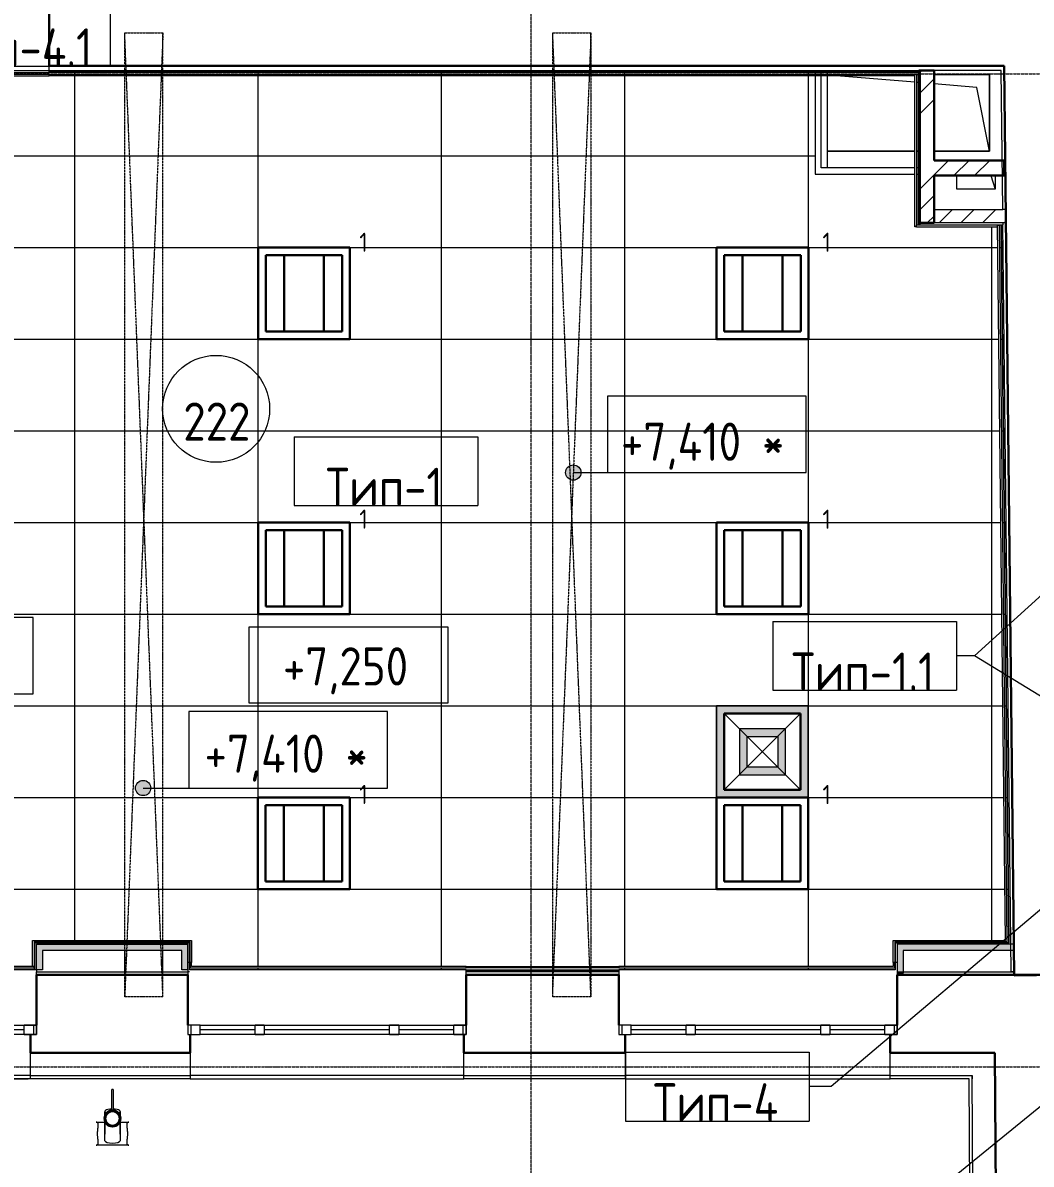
# Model space of a CAD drawing. Header units: millimetres. Extents: x -10474 to 67905, y -3824 to 44223.
# Drawn here: x 35125 to 41721, y 1159 to 8630 of the extents above; entities that cross this region are included whole.
import ezdxf

# ---------------------------------------------------------------- set-up
doc = ezdxf.new("R2010")
doc.units = ezdxf.units.MM
for name, pattern in [('ADSK_Линия сетки', [25, 20, -2.5, 0, -2.5]), ('ADSK_Штрих_ш3 п1_5', [4.5, 3, -1.5]), ('ADSK_Штрихпунктирная 2 точки_ш15 п1_5 п1_5 п1_5', [19.5, 15, -1.5, 0, -1.5, 0, -1.5])]:
    doc.linetypes.add(name, pattern=pattern)
for name, color, linetype, lineweight in [('_ Окна', 7, 'Continuous', 9), ('Аннотация', 7, 'Continuous', 20), ('Каркас', 7, 'Continuous', 18), ('Марки', 7, 'Continuous', 20), ('Марки помещений', 7, 'Continuous', 20), ('Обобщенные модели', 7, 'Continuous', 18), ('Окна', 7, 'Continuous', 9), ('Оси', 7, 'Continuous', 9), ('Отметки', 7, 'Continuous', 9), ('Потолки штриховка', 7, 'Continuous', 9), ('Стены внутренние', 7, 'Continuous', 18), ('Стены наружные', 7, 'Continuous', 18), ('Стены несущие', 7, 'Continuous', 30), ('Стены отделка', 7, 'Continuous', 30), ('Стены штриховка', 7, 'Continuous', 9), ('Узлы', 7, 'Continuous', 18)]:
    doc.layers.add(name, color=color, linetype=linetype, lineweight=lineweight)
doc.layers.add('Линии', color=7, linetype='Continuous', lineweight=9, true_color=0x00a600)
doc.styles.add('GOST Common_1', font='GOST_Common.ttf', dxfattribs={"width": 0.9, "height": 250})
doc.styles.add('GOST Common_2', font='GOST_Common.ttf', dxfattribs={"width": 0.9, "height": 250})
doc.styles.add('GOST Common_4', font='GOST_Common.ttf', dxfattribs={"width": 0.9, "height": 125})
doc.styles.add('GOST Common_B', font='', dxfattribs={"width": 0.9, "height": 250})
doc.styles.get('GOST Common_B').set_extended_font_data('GOST Common', bold=True)
pattern_1 = [(45, (0, 0), (-381.661, 381.661), []), (45, (134.94, 0), (0, 763.322), []), (45, (-134.94, 0), (0, 763.322), [])]

# ---------------------------------------------------------------- blocks, each defined once
blk = doc.blocks.new('GM_Отверстие прямоугольное _в плите_ - Отверстие-6230068-План потолков 2-го этажа')
at = {"layer": 'Обобщенные модели'}
for p, q in [((-187.3, 250), (-550, 250)), ((-550, 250), (-550, -250)), ((-550, 250), (-466.7, -166.7)), ((-550, -250), (-550, 250)), ((-550, 250), (-187.3, 250)), ((-72.3, 250), (-85.3, 250)), ((-85.3, 250), (-72.3, 250)), ((510, 250), (-62.3, 250)), ((-62.3, 250), (510, 250)), ((-466.7, -166.7), (-187.3, -189.6)), ((-85.3, -197.9), (-72.3, -199)), ((-62.3, -199.8), (451.2, -241.9)), ((-550, -250), (-187.3, -250)), ((-187.3, -250), (-550, -250)), ((-85.3, -250), (-72.3, -250)), ((-72.3, -250), (-85.3, -250))]:
    blk.add_line(p, q, dxfattribs=at)
blk = doc.blocks.new('окно трехпол с фрамугой - 1800 и 1820х2300_h___нов_ ок15-2116658-План потолков 2-го этажа')
at = {"layer": '_ Окна', "lineweight": 18}
for p, q in [((-910, 75), (-910, 135)), ((-910, 135), (-830, 135)), ((-830, 75), (-910, 75)), ((-830, 135), (-830, 75)), ((-470, 75), (-470, 135)), ((-470, 135), (-410, 135)), ((-410, 75), (-470, 75)), ((-410, 135), (-410, 75)), ((410, 75), (410, 135)), ((410, 135), (470, 135)), ((470, 75), (410, 75)), ((470, 135), (470, 75)), ((830, 135), (830, 75)), ((910, 135), (830, 135)), ((830, 75), (910, 75)), ((910, 75), (910, 135))]:
    blk.add_line(p, q, dxfattribs=at)
at = {"layer": '_ Окна'}
for p, q in [((-890, 75), (-890, 135)), ((-830, 105), (-470, 105)), ((-410, 105), (410, 105)), ((470, 105), (830, 105)), ((890, 75), (890, 135))]:
    blk.add_line(p, q, dxfattribs=at)
at = {"layer": 'Окна'}
for p, q in [((-910, 135), (-910, 75)), ((-830, 135), (-910, 135)), ((-910, 75), (-830, 75)), ((-830, 135), (-470, 135)), ((-470, 75), (-830, 75)), ((-410, 135), (-470, 135)), ((-470, 75), (-410, 75)), ((-410, 135), (410, 135)), ((410, 75), (-410, 75)), ((470, 135), (410, 135)), ((410, 75), (470, 75)), ((470, 135), (830, 135)), ((830, 75), (470, 75)), ((910, 135), (830, 135)), ((830, 75), (910, 75)), ((910, 75), (910, 135))]:
    blk.add_line(p, q, dxfattribs=at)
blk = doc.blocks.new('окно трехпол с фрамугой - 1800 и 1820х2300_h___нов_ ок15-2116367-План потолков 2-го этажа')
at = {"layer": '_ Окна', "lineweight": 18}
for p, q in [((-910, 75), (-910, 135)), ((-910, 135), (-830, 135)), ((-830, 75), (-910, 75)), ((-830, 135), (-830, 75)), ((-470, 75), (-470, 135)), ((-470, 135), (-410, 135)), ((-410, 75), (-470, 75)), ((-410, 135), (-410, 75)), ((410, 75), (410, 135)), ((410, 135), (470, 135)), ((470, 75), (410, 75)), ((470, 135), (470, 75)), ((830, 135), (830, 75)), ((910, 135), (830, 135)), ((830, 75), (910, 75)), ((910, 75), (910, 135))]:
    blk.add_line(p, q, dxfattribs=at)
at = {"layer": '_ Окна'}
for p, q in [((-890, 75), (-890, 135)), ((-830, 105), (-470, 105)), ((-410, 105), (410, 105)), ((470, 105), (830, 105)), ((890, 75), (890, 135))]:
    blk.add_line(p, q, dxfattribs=at)
at = {"layer": 'Окна'}
for p, q in [((-910, 135), (-910, 75)), ((-830, 135), (-910, 135)), ((-910, 75), (-830, 75)), ((-830, 135), (-470, 135)), ((-470, 75), (-830, 75)), ((-410, 135), (-470, 135)), ((-470, 75), (-410, 75)), ((-410, 135), (410, 135)), ((410, 75), (-410, 75)), ((470, 135), (410, 135)), ((410, 75), (470, 75)), ((470, 135), (830, 135)), ((830, 75), (470, 75)), ((910, 135), (830, 135)), ((830, 75), (910, 75)), ((910, 75), (910, 135))]:
    blk.add_line(p, q, dxfattribs=at)
blk = doc.blocks.new('окно трехпол с фрамугой - 1800 и 1820х2300_h___нов_ ок15-2116654-План потолков 2-го этажа')
at = {"layer": '_ Окна', "lineweight": 18}
for p, q in [((-910, 75), (-910, 135)), ((-910, 135), (-830, 135)), ((-830, 75), (-910, 75)), ((-830, 135), (-830, 75)), ((-470, 75), (-470, 135)), ((-470, 135), (-410, 135)), ((-410, 75), (-470, 75)), ((-410, 135), (-410, 75)), ((410, 75), (410, 135)), ((410, 135), (470, 135)), ((470, 75), (410, 75)), ((470, 135), (470, 75)), ((830, 135), (830, 75)), ((910, 135), (830, 135)), ((830, 75), (910, 75)), ((910, 75), (910, 135))]:
    blk.add_line(p, q, dxfattribs=at)
at = {"layer": '_ Окна'}
for p, q in [((-890, 75), (-890, 135)), ((-830, 105), (-470, 105)), ((-410, 105), (410, 105)), ((470, 105), (830, 105)), ((890, 75), (890, 135))]:
    blk.add_line(p, q, dxfattribs=at)
at = {"layer": 'Окна'}
for p, q in [((-910, 135), (-910, 75)), ((-830, 135), (-910, 135)), ((-910, 75), (-830, 75)), ((-830, 135), (-470, 135)), ((-470, 75), (-830, 75)), ((-410, 135), (-470, 135)), ((-470, 75), (-410, 75)), ((-410, 135), (410, 135)), ((410, 75), (-410, 75)), ((470, 135), (410, 135)), ((410, 75), (470, 75)), ((470, 135), (830, 135)), ((830, 75), (470, 75)), ((910, 135), (830, 135)), ((830, 75), (910, 75)), ((910, 75), (910, 135))]:
    blk.add_line(p, q, dxfattribs=at)
blk = doc.blocks.new('Водосток - Тип 1 _карниз больше 490мм_-5162063-План потолков 2-го этажа')
at = {"layer": 'Обобщенные модели'}
for p, q in [((18.8, 335), (24.9, 335)), ((75, 184.9), (75, 306.2)), ((75, 263.6), (75, 306.2)), ((175, 306.2), (175, 184.4)), ((175, 306.2), (175, 263.6)), ((225.1, 335), (231.2, 335)), ((24.9, 185), (18.8, 185)), ((75, 173), (75, 183.5)), ((175, 177.5), (175, 173)), ((231.2, 185), (225.1, 185)), ((75, 113.8), (75, 147)), ((75, 113.8), (75, 147)), ((120, -30), (120, 109.1)), ((130, 109.1), (130, -30)), ((175, 147), (175, 113.8)), ((175, 147), (175, 113.8)), ((120, -30), (130, -30))]:
    blk.add_line(p, q, dxfattribs=at)
at = {"layer": 'Обобщенные модели', "flags": 128}
for points in [[(75, 263.6), (75, 258), (75, 252.4), (75, 246.9), (75, 241.5), (75, 236.2), (75, 231.1), (75, 226), (75, 221.1), (75, 216.4), (75, 211.8), (75, 207.3), (75, 203), (75, 198.9), (75, 194.9), (75, 191.2), (75, 187.6), (75, 184.3), (75, 181.1), (75, 178.1), (75, 175.4), (75, 173)], [(75, 183.8), (75, 188.9), (75, 194), (75, 198.9), (75, 203.6), (75, 208.2), (75, 212.7), (75, 217), (75, 221.1), (75, 225.1), (75, 228.8), (75, 232.4), (75, 235.7), (75, 238.9), (75, 241.9), (75, 244.6), (75, 247.2), (75, 249.5), (75, 251.6), (75, 253.4), (75, 255.1), (75, 256.5), (75, 257.7), (75, 258.6), (75, 259.3), (75, 259.8), (75, 260)], [(175, 173), (175, 174.3), (175, 177), (175, 179.8), (175, 182.9), (175, 186.2), (175, 189.7), (175, 193.4), (175, 197.2), (175, 201.3), (175, 205.5), (175, 209.9), (175, 214.4), (175, 219.1), (175, 224), (175, 229), (175, 234.1), (175, 239.3), (175, 244.6), (175, 250.1), (175, 255.6), (175, 261.3), (175, 263.6)], [(175, 259.9), (175, 259.5), (175, 258.9), (175, 258.1), (175, 257), (175, 255.7), (175, 254.2), (175, 252.4), (175, 250.4), (175, 248.2), (175, 245.7), (175, 243), (175, 240.2), (175, 237.1), (175, 233.8), (175, 230.3), (175, 226.6), (175, 222.8), (175, 218.7), (175, 214.5), (175, 210.1), (175, 205.6), (175, 200.9), (175, 196), (175, 191), (175, 185.9), (175, 184.1)], [(75, 173.1), (75, 178.5), (75, 183.5)], [(175, 177.5), (175, 175.4), (175, 173)]]:
    blk.add_lwpolyline(points, dxfattribs=at)
at = {"layer": 'Обобщенные модели'}
for start, end in [(90, 270), (270, 90)]:
    blk.add_arc((125, 160), 52, start, end, dxfattribs=at)
at = {"layer": 'Обобщенные модели', "lineweight": 40}
for start, end in [(90, 270), (270, 90)]:
    blk.add_arc((125, 160), 50, start, end, dxfattribs=at)
at = {"layer": 'Обобщенные модели'}
for centre, major_axis, start_param, end_param in [((125, 306.2), (-50, 0), 4.712389, 6.283185), ((125, 306.2), (-50, 0), 4.712389, 6.283185), ((125, 306.2), (-50, 0), 3.141593, 4.712389), ((125, 306.2), (-50, 0), 3.141593, 4.712389), ((125, 113.8), (50, 0), 2.395226, 4.614684), ((125, 113.8), (50, 0), 2.395226, 4.614684), ((125, 113.8), (50, 0), 4.80927, 7.029552), ((125, 113.8), (50, 0), 4.80927, 7.029552)]:
    blk.add_ellipse(centre, major_axis=major_axis, ratio=0.309017, start_param=start_param, end_param=end_param, dxfattribs=at)
for points, knots in [([(18.8, 185), (21.1, 185), (25.1, 185.7), (28.9, 188.6), (30.8, 192.1), (31.6, 194.9), (32, 197.4), (32.1, 199.4), (32.2, 201.5), (32.2, 203.8), (32.1, 206.2), (31.9, 208.7), (31.6, 211.4), (31.3, 214.1), (31, 217), (30.6, 219.9), (30.2, 222.9), (29.8, 226), (29.4, 229.2), (29, 232.4), (28.7, 235.7), (28.3, 240.2), (27.8, 245.9), (27.4, 255.3), (27.4, 264.8), (27.8, 274.1), (28.3, 279.8), (28.7, 284.3), (29, 287.6), (29.4, 290.8), (29.8, 294), (30.2, 297.1), (30.6, 300.1), (31, 303.1), (31.3, 305.9), (31.6, 308.6), (31.9, 311.3), (32.1, 313.8), (32.2, 316.2), (32.2, 318.5), (32.1, 320.6), (32, 322.7), (31.6, 325.1), (30.8, 327.9), (28.9, 331.5), (25.1, 334.3), (21.1, 335), (18.8, 335)], [-1, -1, -1, -1, -0.941176, -0.882353, -0.852941, -0.823529, -0.808824, -0.794118, -0.779412, -0.764706, -0.75, -0.735294, -0.720588, -0.705882, -0.691176, -0.676471, -0.661765, -0.647059, -0.632353, -0.617647, -0.602941, -0.588235, -0.558824, -0.529412, -0.470588, -0.441176, -0.411765, -0.397059, -0.382353, -0.367647, -0.352941, -0.338235, -0.323529, -0.308824, -0.294118, -0.279412, -0.264706, -0.25, -0.235294, -0.220588, -0.205882, -0.191176, -0.176471, -0.147059, -0.117647, -0.058824, 0, 0, 0, 0]), ([(18.8, 335), (22.1, 335), (28.9, 335), (39.4, 335), (48.4, 335), (56, 335), (60.8, 335), (64.9, 335), (67.9, 335), (71, 335), (74.3, 335), (77.6, 335), (81, 335), (83.9, 335), (86.4, 335), (88.2, 335), (90.2, 335), (92.8, 335), (96.1, 335), (99.6, 335), (102.5, 335), (104.8, 335), (107.1, 335), (110.3, 335), (116, 335), (121.3, 335), (125, 335)], [-1, -1, -1, -1, -0.875, -0.75, -0.625, -0.5625, -0.5, -0.46875, -0.4375, -0.40625, -0.375, -0.34375, -0.3125, -0.28125, -0.265625, -0.25, -0.234375, -0.21875, -0.1875, -0.15625, -0.140625, -0.125, -0.109375, -0.09375, -0.0625, 0, 0, 0, 0]), ([(125, 335), (128.7, 335), (134, 335), (139.7, 335), (142.9, 335), (145.2, 335), (147.5, 335), (150.4, 335), (153.9, 335), (157.2, 335), (159.8, 335), (161.8, 335), (163.6, 335), (166.1, 335), (169, 335), (172.4, 335), (175.7, 335), (179, 335), (182.1, 335), (185.1, 335), (189.2, 335), (194, 335), (201.6, 335), (210.6, 335), (221.1, 335), (227.9, 335), (231.2, 335)], [-1, -1, -1, -1, -0.9375, -0.90625, -0.890625, -0.875, -0.859375, -0.84375, -0.8125, -0.78125, -0.765625, -0.75, -0.734375, -0.71875, -0.6875, -0.65625, -0.625, -0.59375, -0.5625, -0.53125, -0.5, -0.4375, -0.375, -0.25, -0.125, 0, 0, 0, 0]), ([(231.2, 335), (228.9, 335), (224.9, 334.3), (221.1, 331.4), (219.2, 327.9), (218.4, 325.1), (218, 322.6), (217.9, 320.6), (217.8, 318.5), (217.8, 316.2), (217.9, 313.8), (218.1, 311.3), (218.4, 308.6), (218.7, 305.9), (219, 303), (219.4, 300.1), (219.8, 297.1), (220.2, 294), (220.6, 290.8), (221, 287.6), (221.3, 284.3), (221.7, 279.8), (222.2, 274.1), (222.6, 264.7), (222.6, 255.2), (222.2, 245.9), (221.7, 240.2), (221.3, 235.7), (221, 232.4), (220.6, 229.2), (220.2, 226), (219.8, 222.9), (219.4, 219.9), (219, 216.9), (218.7, 214.1), (218.4, 211.4), (218.1, 208.7), (217.9, 206.2), (217.8, 203.8), (217.8, 201.5), (217.9, 199.4), (218, 197.3), (218.4, 194.9), (219.2, 192.1), (221.1, 188.5), (224.9, 185.7), (228.9, 185), (231.2, 185)], [-1, -1, -1, -1, -0.941176, -0.882353, -0.852941, -0.823529, -0.808824, -0.794118, -0.779412, -0.764706, -0.75, -0.735294, -0.720588, -0.705882, -0.691176, -0.676471, -0.661765, -0.647059, -0.632353, -0.617647, -0.602941, -0.588235, -0.558824, -0.529412, -0.470588, -0.441176, -0.411765, -0.397059, -0.382353, -0.367647, -0.352941, -0.338235, -0.323529, -0.308824, -0.294118, -0.279412, -0.264706, -0.25, -0.235294, -0.220588, -0.205882, -0.191176, -0.176471, -0.147059, -0.117647, -0.058824, 0, 0, 0, 0]), ([(74.3, 185), (73.2, 185), (71, 185), (67.9, 185), (64.9, 185), (60.8, 185), (56, 185), (48.4, 185), (39.4, 185), (28.9, 185), (22.1, 185), (18.8, 185)], [-0.625, -0.625, -0.625, -0.625, -0.59375, -0.5625, -0.53125, -0.5, -0.4375, -0.375, -0.25, -0.125, 0, 0, 0, 0]), ([(231.2, 185), (227.9, 185), (221.1, 185), (210.6, 185), (201.6, 185), (194, 185), (189.2, 185), (185.1, 185), (182.1, 185), (179, 185), (176.8, 185), (175.7, 185)], [-1, -1, -1, -1, -0.875, -0.75, -0.625, -0.5625, -0.5, -0.46875, -0.4375, -0.40625, -0.375, -0.375, -0.375, -0.375])]:
    blk.add_open_spline(points, degree=3, knots=knots, dxfattribs=at)
blk = doc.blocks.new('GM_Отверстие прямоугольное _в плите_ - Отверстие-V27-План потолков 2-го этажа')
at = {"layer": 'Обобщенные модели'}
for p, q in [((-13.9, 125), (75, 125)), ((-13.9, 95.4), (75, 125)), ((-13.9, 125), (75, 125)), ((75, 125), (75, -125)), ((75, 125), (75, -125)), ((75, -125), (-13.9, -125)), ((75, -125), (-13.9, -125))]:
    blk.add_line(p, q, dxfattribs=at)
blk = doc.blocks.new('ADSK_Марка_Помещение_ОдноЗначение - Номер-159740-План потолков 2-го этажа')
at = {"layer": 'Марки помещений'}
blk.add_circle((0, 0), 3.5, dxfattribs=at)
blk = doc.blocks.new('Высотные отметки - Рамка-12095-План потолков 2-го этажа')
at = {"layer": 'Аннотация'}
for p, q in [((-6.5, 0), (-6.5, 5)), ((-6.5, 5), (6.5, 5)), ((6.5, 5), (6.5, 0)), ((6.5, 0), (-6.5, 0))]:
    blk.add_line(p, q, dxfattribs=at)
blk = doc.blocks.new('ADSK_Марка_Потолок - ADSK_Марка и Смещение от уровня-155896-План потолков 2-го этажа')
at = {"layer": 'Марки'}
for p, q in [((-6, 4.5), (-6, 0)), ((-6, 4.5), (6, 4.5)), ((6, 4.5), (6, 0)), ((-6, 0), (6, 0))]:
    blk.add_line(p, q, dxfattribs=at)

msp = doc.modelspace()

# ---------------------------------------------------------------- hatches: boundary and pattern name
at = {"layer": 'Отметки'}
h = msp.add_hatch(color=256, dxfattribs=at)
edge = h.paths.add_edge_path()
edge.add_arc((38725.843, 5685.99), 50, 0, 360)
h = msp.add_hatch(color=256, dxfattribs=at)
edge = h.paths.add_edge_path()
edge.add_arc((35911.768, 3620.917), 50, 0, 360)
at = {"layer": 'Потолки штриховка', "lineweight": 18}
h = msp.add_hatch(dxfattribs=at)
h.set_pattern_fill('FP_21', color=256, style=0, pattern_type=2)
h.set_pattern_definition([(0, (37863.4, 5358.23), (0, -600), []), (270, (37863.4, 5358.2), (-1200, -7e-14), [])])
h.paths.add_polyline_path([(33129.527, 2430.232), (33142.527, 2430.232), (33142.527, 2443.232), (33129.527, 2443.232)])
h.paths.add_polyline_path([(33127.527, 2428.232), (33129.527, 2428.232), (33128.397, 2429.101)])
h.paths.add_polyline_path([(41575.268, 2610.232), (41575.398, 2608.233), (41577.289, 2608.232), (41575.289, 2610.21)])
h.paths.add_polyline_path([(40832.135, 2430.232), (40832.135, 2608.232), (40834.135, 2608.232), (40834.135, 2610.232), (41575.268, 2610.232), (41524.261, 7307.077), (41526.26, 7307.642), (40983.65, 7307.642), (40983.65, 7639.642), (40970.65, 7639.642), (40970.65, 7304.642), (41511.286, 7304.642), (41561.956, 2613.232), (40829.135, 2613.232), (40829.135, 2443.232), (36219.14, 2443.232), (36219.14, 2613.232), (35199.136, 2613.232), (35199.136, 2443.232), (33152.527, 2443.232), (33152.527, 2430.232), (35202.136, 2430.232), (35202.136, 2608.232), (35204.136, 2608.232), (35204.158, 2610.232), (36214.14, 2610.232), (36214.14, 2608.232), (36216.14, 2608.232), (36216.14, 2430.232), (40829.135, 2430.232)])
h.paths.add_polyline_path([(39419.348, 2453.232), (40819.135, 2453.232), (40819.135, 2623.232), (41552.125, 2623.232), (41501.286, 7294.642), (40960.65, 7294.642), (40960.65, 7639.642), (40308.36, 7639.642), (40308.36, 8282.642), (33152.527, 8282.642), (33152.527, 2453.232), (35189.136, 2453.232), (35189.136, 2623.232), (36229.14, 2623.232), (36229.14, 2453.232), (39024.135, 2453.232)])
h.paths.add_polyline_path([(33129.527, 2453.232), (33142.527, 2453.232), (33142.527, 8305.642), (33129.527, 8305.642), (33129.527, 2472.929)])
h.paths.add_polyline_path([(33388.757, 8292.642), (40308.36, 8292.642), (40308.36, 8305.642), (33152.527, 8305.642), (33152.527, 8292.642), (33276.106, 8292.642)])
h.paths.add_polyline_path([(33127.527, 8305.642), (33129.527, 8305.642), (33127.527, 8307.642)])
at = {"layer": 'Стены внутренние', "lineweight": 9}
h = msp.add_hatch(dxfattribs=at)
h.set_pattern_fill('FP_1', color=256, style=0, pattern_type=2)
h.set_pattern_definition(pattern_1)
h.paths.add_polyline_path([(40985.65, 7319.642), (41085.65, 7319.642), (41085.65, 8317.642), (40985.65, 8317.642), (40985.65, 7323.11)])
h = msp.add_hatch(dxfattribs=at)
h.set_pattern_fill('FP_1', color=256, style=0, pattern_type=2)
h.set_pattern_definition(pattern_1)
h.paths.add_polyline_path([(41544.105, 7629.639), (41545.1, 7629.639), (41544.105, 7729.639), (41085.65, 7729.639), (41085.65, 7629.639), (41226.184, 7629.639)])
at = {"layer": 'Стены внутренние', "lineweight": 9, "true_color": 0x005b00}
h = msp.add_hatch(dxfattribs=at)
h.set_pattern_fill('FP_5', color=98, style=0, pattern_type=2)
h.set_pattern_definition([(45, (0, 0), (-70.71068, 70.71068), [])])
h.paths.add_polyline_path([(41536.125, 7319.642), (41555.418, 7319.642), (41554.449, 7407.642), (41085.65, 7407.642), (41085.65, 7319.642)])
at = {"layer": 'Стены внутренние'}
for points in [[(35254.136, 2430.232), (35254.136, 2598.232), (35214.136, 2598.232), (35214.136, 2430.232)], [(36041.306, 2558.232), (36204.14, 2558.232), (36204.14, 2598.232), (35254.136, 2598.232), (35254.136, 2558.232), (35805.676, 2558.232)], [(36204.14, 2430.232), (36204.14, 2558.232), (36164.14, 2558.232), (36164.14, 2430.232), (36167.044, 2430.232)], [(40884.135, 2418.232), (40884.135, 2598.232), (40844.135, 2598.232), (40844.135, 2418.232), (40864.817, 2418.232)], [(41587.551, 2558.232), (41587.833, 2558.232), (41587.399, 2598.232), (40884.135, 2598.232), (40884.135, 2558.232), (41587.399, 2558.232)]]:
    msp.add_hatch(color=256, dxfattribs=at).paths.add_polyline_path(points)
at = {"layer": 'Узлы', "true_color": 0x939393}
h = msp.add_hatch(color=252, dxfattribs=at)
h.paths.add_polyline_path([(39663.066, 3558.235), (40263.066, 3558.235), (40263.066, 4158.235), (39663.066, 4158.235), (39663.066, 3608.235)])
h.paths.add_polyline_path([(39713.066, 3608.235), (39713.066, 4108.235), (40213.066, 4108.235), (40213.066, 3608.235)])
h.paths.add_polyline_path([(39813.066, 3708.235), (40113.066, 3708.235), (40113.066, 4008.235), (39813.066, 4008.235), (39813.066, 3758.235)])
h.paths.add_polyline_path([(39863.066, 3758.235), (39863.066, 3958.235), (40063.066, 3958.235), (40063.066, 3758.235)])

# ---------------------------------------------------------------- linework, layer by layer
at = {"layer": 'Каркас', "color": 8, "linetype": 'ADSK_Штрих_ш3 п1_5', "lineweight": 9, "true_color": 0x808080}
for p, q in [((35791.306, 2418.232), (35791.306, 2558.232)), ((36041.306, 2418.232), (36041.306, 2558.232))]:
    msp.add_line(p, q, dxfattribs=at)
at = {"layer": 'Линии', "color": 7, "linetype": 'ADSK_Штрихпунктирная 2 точки_ш15 п1_5 п1_5 п1_5'}
for p, q in [((36041.306, 2253.428), (35791.306, 8565.209)), ((35791.306, 8565.209), (36041.306, 8565.209)), ((36041.306, 8565.209), (35791.306, 2253.428)), ((35791.306, 2253.428), (35791.306, 8565.209)), ((36041.306, 2253.428), (36041.306, 8565.209)), ((38841.306, 8565.209), (38589.329, 2272.753)), ((38841.306, 2253.428), (38591.306, 8565.209)), ((38591.306, 2253.428), (38591.306, 8565.209)), ((38591.306, 8565.209), (38841.306, 8565.209)), ((38841.306, 8295), (38841.306, 8565.209)), ((38841.306, 8565.209), (38841.306, 2253.428)), ((35791.306, 2563.428), (35791.306, 2253.428)), ((38591.262, 2253.428), (38591.262, 2503.428)), ((36041.306, 2253.428), (35791.306, 2253.428)), ((38841.306, 2253.428), (38591.306, 2253.428))]:
    msp.add_line(p, q, dxfattribs=at)
at = {"layer": 'Линии', "color": 5, "lineweight": 30, "true_color": 0x0000ff}
for p, q in [((36663.378, 7158.235), (37263.378, 7158.235)), ((36663.378, 6558.235), (36663.378, 7158.235)), ((37213.378, 7108.235), (36713.378, 7108.235)), ((36713.378, 7108.235), (36713.378, 6608.235)), ((36833.378, 7108.235), (36833.378, 6608.235)), ((37093.378, 7108.235), (37093.378, 6608.235)), ((37213.378, 6608.235), (37213.378, 7108.235)), ((37263.378, 7158.235), (37263.378, 6558.235)), ((39663.378, 7158.235), (40263.378, 7158.235)), ((39663.378, 6558.235), (39663.378, 7158.235)), ((40213.378, 7108.235), (39713.378, 7108.235)), ((39713.378, 7108.235), (39713.378, 6608.235)), ((39833.378, 7108.235), (39833.378, 6608.235)), ((40093.378, 7108.235), (40093.378, 6608.235)), ((40213.378, 6608.235), (40213.378, 7108.235)), ((40263.378, 7158.235), (40263.378, 6558.235)), ((36713.378, 6608.235), (37213.378, 6608.235)), ((39713.378, 6608.235), (40213.378, 6608.235)), ((37263.378, 6558.235), (36663.378, 6558.235)), ((40263.378, 6558.235), (39663.378, 6558.235)), ((36663.378, 5358.235), (37263.378, 5358.235)), ((36663.378, 4758.235), (36663.378, 5358.235)), ((37213.378, 5308.235), (36713.378, 5308.235)), ((36713.378, 5308.235), (36713.378, 4808.235)), ((36833.378, 5308.235), (36833.378, 4808.235)), ((37093.378, 5308.235), (37093.378, 4808.235)), ((37213.378, 4808.235), (37213.378, 5308.235)), ((37263.378, 5358.235), (37263.378, 4758.235)), ((36713.378, 4808.235), (37213.378, 4808.235)), ((37263.378, 4758.235), (36663.378, 4758.235)), ((40213.066, 4108.235), (39713.066, 4108.235)), ((39713.066, 4108.235), (39713.066, 3608.235)), ((40213.066, 3608.235), (40213.066, 4108.235)), ((39713.066, 3608.235), (40213.066, 3608.235)), ((36663.066, 3558.235), (37263.066, 3558.235)), ((36663.066, 2958.235), (36663.066, 3558.235)), ((37263.066, 3558.235), (37263.066, 2958.235)), ((39663.066, 3558.235), (40263.066, 3558.235)), ((39663.066, 2958.235), (39663.066, 3558.235)), ((40263.066, 3558.235), (40263.066, 2958.235)), ((37213.066, 3508.235), (36713.066, 3508.235)), ((36713.066, 3508.235), (36713.066, 3008.235)), ((36833.066, 3508.235), (36833.066, 3008.235)), ((37093.066, 3508.235), (37093.066, 3008.235)), ((37213.066, 3008.235), (37213.066, 3508.235)), ((40213.066, 3508.235), (39713.066, 3508.235)), ((39713.066, 3508.235), (39713.066, 3008.235)), ((39833.066, 3508.235), (39833.066, 3008.235)), ((40093.066, 3508.235), (40093.066, 3008.235)), ((40213.066, 3008.235), (40213.066, 3508.235)), ((36713.066, 3008.235), (37213.066, 3008.235)), ((39713.066, 3008.235), (40213.066, 3008.235)), ((37263.066, 2958.235), (36663.066, 2958.235)), ((40263.066, 2958.235), (39663.066, 2958.235))]:
    msp.add_line(p, q, dxfattribs=at)
at = {"layer": 'Линии', "color": 1, "lineweight": 30, "true_color": 0xff0000}
for p, q in [((39663.378, 5358.235), (40263.378, 5358.235)), ((39663.378, 4758.235), (39663.378, 5358.235)), ((40213.378, 5308.235), (39713.378, 5308.235)), ((39713.378, 5308.235), (39713.378, 4808.235)), ((39833.378, 5308.235), (39833.378, 4808.235)), ((40093.378, 5308.235), (40093.378, 4808.235)), ((40213.378, 4808.235), (40213.378, 5308.235)), ((40263.378, 5358.235), (40263.378, 4758.235)), ((39713.378, 4808.235), (40213.378, 4808.235)), ((40263.378, 4758.235), (39663.378, 4758.235))]:
    msp.add_line(p, q, dxfattribs=at)
at = {"layer": 'Линии', "color": 7, "lineweight": 18}
for p, q in [((39663.066, 4158.235), (40263.066, 4158.235)), ((39663.066, 3558.235), (39663.066, 4158.235)), ((40263.066, 4158.235), (40263.066, 3558.235)), ((39713.066, 4108.235), (40213.066, 3608.235)), ((40213.066, 4108.235), (39713.066, 3608.235)), ((40263.066, 3558.235), (39663.066, 3558.235))]:
    msp.add_line(p, q, dxfattribs=at)
at = {"layer": 'Линии', "color": 7}
for p, q in [((40263.066, 4158.235), (39663.066, 4158.235)), ((39663.066, 4158.235), (39663.066, 3558.235)), ((40263.066, 3558.235), (40263.066, 4158.235)), ((39713.066, 3608.235), (39713.066, 4108.235)), ((39713.066, 4108.235), (40213.066, 4108.235)), ((40213.066, 4108.235), (40213.066, 3608.235)), ((39813.066, 4008.235), (39813.066, 3708.235)), ((40113.066, 4008.235), (39813.066, 4008.235)), ((40113.066, 3708.235), (40113.066, 4008.235)), ((39863.066, 3958.235), (40063.066, 3958.235)), ((39863.066, 3758.235), (39863.066, 3958.235)), ((40063.066, 3958.235), (40063.066, 3758.235)), ((40063.066, 3758.235), (39863.066, 3758.235)), ((39813.066, 3708.235), (40113.066, 3708.235)), ((40213.066, 3608.235), (39713.066, 3608.235)), ((39663.066, 3558.235), (40263.066, 3558.235))]:
    msp.add_line(p, q, dxfattribs=at)
at = {"layer": 'Марки'}
for p, q in [((42859.617, 5859.637), (41351.307, 4485.731)), ((41351.307, 4485.731), (41231.837, 4485.731)), ((41351.307, 4485.731), (41231.837, 4485.731)), ((42366.803, 3863.491), (41351.307, 4485.731)), ((42594.503, 3513.804), (40413.229, 1666.157)), ((40413.229, 1666.157), (40267.989, 1666.157))]:
    msp.add_line(p, q, dxfattribs=at)
at = {"layer": 'Оси', "linetype": 'ADSK_Линия сетки'}
for p, q in [((38449.565, -3024.361), (38449.565, 20770.35)), ((-9674.401, 8295), (56004.853, 8295)), ((-9674.401, 1795), (50122.26, 1795))]:
    msp.add_line(p, q, dxfattribs=at)
at = {"layer": 'Отметки', "lineweight": 20}
for p, q in [((38725.843, 5685.99), (39163.034, 5685.99)), ((39163.034, 5685.99), (39600.225, 5685.99)), ((35911.768, 3620.917), (36348.394, 3620.917)), ((36348.394, 3620.917), (36860.301, 3620.917)), ((42839.037, 2398.325), (40794.922, 732.75))]:
    msp.add_line(p, q, dxfattribs=at)
at = {"layer": 'Отметки'}
for centre in [(38725.843, 5685.99), (35911.768, 3620.917)]:
    msp.add_circle(centre, 50, dxfattribs=at)
at = {"layer": 'Стены внутренние'}
for p, q in [((33897.201, 8317.642), (35297.201, 8317.642)), ((40308.36, 8305.642), (40308.36, 8292.642)), ((40348.36, 8292.642), (40348.36, 8305.866)), ((40388.36, 8292.642), (40388.36, 8305.852)), ((35297.201, 8292.642), (33897.201, 8292.642)), ((33897.201, 8282.642), (35297.201, 8282.642)), ((40308.36, 8282.642), (40308.36, 7639.642)), ((40348.36, 7679.642), (40348.36, 8282.642)), ((40388.36, 7679.642), (40388.36, 8282.642)), ((40308.36, 7639.642), (40960.65, 7639.642)), ((40960.65, 7679.642), (40348.36, 7679.642)), ((40983.65, 7679.642), (40970.65, 7679.642)), ((40970.65, 7639.642), (40983.65, 7639.642)), ((41501.286, 7304.642), (40970.65, 7304.642)), ((40970.65, 7294.642), (40970.65, 7304.642)), ((40970.65, 7294.642), (41501.394, 7294.642)), ((36219.14, 2478.232), (36219.14, 2443.232)), ((36229.14, 2453.232), (36229.14, 2478.232)), ((40819.135, 2478.232), (40819.135, 2453.232)), ((40829.135, 2443.232), (40829.135, 2478.232)), ((35189.136, 2453.232), (33394.136, 2453.232)), ((33394.136, 2443.232), (35199.136, 2443.232)), ((35199.136, 2443.232), (35199.136, 2453.232)), ((36216.14, 2418.232), (36204.14, 2418.232)), ((36219.14, 2443.232), (38024.14, 2443.232)), ((38024.14, 2453.232), (36229.14, 2453.232)), ((40819.135, 2453.232), (39024.135, 2453.232)), ((39024.135, 2443.232), (40829.135, 2443.232))]:
    msp.add_line(p, q, dxfattribs=at)
at = {"layer": 'Стены наружные'}
for p, q in [((33897.201, 8305.642), (35297.201, 8305.642)), ((40995.65, 7307.642), (40995.65, 7319.642)), ((40995.65, 7307.642), (41536.255, 7307.642)), ((41536.125, 7319.642), (41085.65, 7319.642)), ((41536.125, 7319.642), (41536.255, 7307.642)), ((36216.14, 2430.232), (36216.14, 2478.232)), ((40832.135, 2478.232), (40832.135, 2430.232)), ((35202.136, 2430.232), (33394.136, 2430.232)), ((35214.136, 2430.232), (35214.136, 2418.232)), ((36204.14, 2430.232), (36204.14, 2418.232)), ((38024.14, 2430.232), (36216.14, 2430.232)), ((40832.135, 2430.232), (39024.135, 2430.232)), ((35174.136, 1738.232), (33434.136, 1738.232)), ((38009.14, 1738.232), (36219.14, 1738.232)), ((40799.135, 1738.232), (39064.135, 1738.232)), ((33423.995, 1717.232), (35158.995, 1717.232)), ((35174.136, 1718.232), (33433.136, 1718.232)), ((35158.995, 1718.232), (35158.995, 1717.232)), ((36219.14, 1718.232), (38009.14, 1718.232)), ((36241.49, 1718.232), (36241.49, 1717.232)), ((36241.49, 1717.232), (37976.49, 1717.232)), ((37976.49, 1718.232), (37976.49, 1717.232)), ((39064.135, 1718.232), (40799.135, 1718.232))]:
    msp.add_line(p, q, dxfattribs=at)
at = {"layer": 'Стены несущие'}
for p, q in [((35297.201, 8347.642), (35297.201, 8727.642)), ((35297.201, 8347.642), (41544.105, 8347.642)), ((40985.65, 7319.642), (40985.65, 8317.642)), ((40985.65, 8317.642), (41085.65, 8317.642)), ((41085.65, 8317.642), (41085.65, 7729.639)), ((41609.621, 2394.05), (41544.105, 8347.642)), ((41085.65, 7729.639), (41545.1, 7729.639)), ((41545.1, 7729.639), (41545.1, 7629.639)), ((41545.1, 7629.639), (41085.65, 7629.639)), ((41085.65, 7629.639), (41085.65, 7319.642)), ((41085.65, 7319.642), (40985.65, 7319.642)), ((35214.136, 2068.232), (35214.136, 2398.232)), ((35214.136, 2398.232), (36204.14, 2398.232)), ((36204.14, 2398.232), (36204.14, 2068.232)), ((38024.14, 2068.232), (38024.14, 2398.232)), ((38024.14, 2398.232), (39024.135, 2398.232)), ((39024.135, 2398.232), (39024.135, 2068.232)), ((40844.135, 2068.232), (40844.135, 2398.232)), ((40844.135, 2398.232), (41989.598, 2398.232)), ((41989.598, 2398.232), (41609.621, 2394.05)), ((35174.136, 1888.232), (35174.136, 2008.232)), ((36219.14, 2008.232), (36219.14, 1888.232)), ((38009.14, 1888.232), (38009.14, 2008.232)), ((39064.135, 2008.232), (39064.135, 1888.232)), ((40799.135, 1888.232), (40799.135, 2008.232)), ((35174.136, 1888.232), (36219.14, 1888.232)), ((38009.14, 1888.232), (39064.135, 1888.232)), ((40799.135, 1888.232), (41483.44, 1888.232)), ((41498.648, -122.491), (41483.44, 1888.232))]:
    msp.add_line(p, q, dxfattribs=at)
at = {"layer": 'Стены отделка', "lineweight": 9}
for p, q in [((35297.201, 8305.642), (35297.201, 8347.642)), ((35297.201, 8317.642), (40985.65, 8317.642)), ((40983.65, 8305.642), (35297.201, 8305.642)), ((40983.65, 7307.642), (40983.65, 8305.642)), ((40995.65, 8317.642), (40995.65, 7319.642)), ((41525.287, 8317.642), (41085.65, 8317.642)), ((41524.95, 8348.688), (41544.948, 8348.905)), ((41524.961, 8347.642), (41524.95, 8348.688)), ((41535.169, 7407.642), (41525.287, 8317.642)), ((41544.948, 8348.905), (41609.353, 2418.332)), ((35297.201, 8292.642), (40970.65, 8292.642)), ((35297.201, 8282.642), (35297.201, 8292.642)), ((40960.65, 8282.642), (35297.201, 8282.642)), ((40960.65, 7294.642), (40960.65, 8282.642)), ((40970.65, 8292.642), (40970.65, 7304.642)), ((41085.65, 7407.642), (41535.169, 7407.642)), ((40970.65, 7294.642), (40960.65, 7294.642)), ((40995.65, 7307.642), (40983.65, 7307.642)), ((41552.125, 2623.232), (41501.286, 7304.642)), ((41501.286, 7304.642), (41511.286, 7304.642)), ((41511.286, 7304.642), (41562.234, 2613.232)), ((41524.261, 7307.077), (41536.26, 7307.207)), ((41575.268, 2610.232), (41524.261, 7307.077)), ((41589.355, 2418.114), (41536.255, 7307.642)), ((35189.136, 2453.232), (35189.136, 2623.232)), ((35189.136, 2623.232), (36229.14, 2623.232)), ((36229.14, 2623.232), (36229.14, 2478.232)), ((40819.135, 2478.232), (40819.135, 2623.232)), ((40819.135, 2623.232), (41552.125, 2623.232)), ((35199.136, 2613.232), (35199.136, 2453.232)), ((36219.14, 2613.232), (35199.136, 2613.232)), ((35202.136, 2430.232), (35202.136, 2608.232)), ((35204.136, 2610.232), (36214.14, 2610.232)), ((35214.136, 2598.232), (36204.14, 2598.232)), ((35214.136, 2430.232), (35214.136, 2598.232)), ((36164.14, 2558.232), (35254.136, 2558.232)), ((35254.136, 2558.232), (35254.136, 2430.232)), ((36164.14, 2430.232), (36164.14, 2558.232)), ((36204.14, 2430.232), (36204.14, 2598.232)), ((36216.14, 2608.232), (36216.14, 2478.232)), ((36219.14, 2478.232), (36219.14, 2613.232)), ((40829.135, 2613.232), (40829.135, 2478.232)), ((41562.234, 2613.232), (40829.135, 2613.232)), ((40832.135, 2478.232), (40832.135, 2608.232)), ((40834.135, 2610.232), (41575.268, 2610.232)), ((40844.135, 2598.232), (40844.135, 2398.232)), ((41607.374, 2598.232), (40844.135, 2598.232)), ((41607.814, 2558.232), (40884.135, 2558.232)), ((40884.135, 2558.232), (40884.135, 2408.232)), ((36216.14, 2478.232), (36204.14, 2478.232)), ((36229.14, 2478.232), (36219.14, 2478.232)), ((40829.135, 2478.232), (40819.135, 2478.232)), ((40844.135, 2478.232), (40832.135, 2478.232)), ((35199.136, 2453.232), (35189.136, 2453.232)), ((35254.136, 2430.232), (35202.136, 2430.232)), ((35214.136, 2398.232), (35214.136, 2418.232)), ((35214.136, 2418.232), (36204.14, 2418.232)), ((36204.14, 2430.232), (36164.14, 2430.232)), ((36204.14, 2418.232), (36204.14, 2398.232)), ((38024.14, 2443.232), (38024.14, 2453.232)), ((38024.14, 2453.232), (39024.135, 2453.232)), ((39024.135, 2443.232), (38024.14, 2443.232)), ((38024.14, 2398.232), (38024.14, 2430.232)), ((38024.14, 2430.232), (39024.135, 2430.232)), ((39024.135, 2418.232), (39023.135, 2418.232)), ((39024.135, 2453.232), (39024.135, 2443.232)), ((39024.135, 2430.232), (39024.135, 2398.232)), ((40844.135, 2418.232), (41609.575, 2418.232)), ((40884.135, 2408.232), (40844.135, 2408.232)), ((41609.353, 2418.332), (41589.355, 2418.114)), ((41609.575, 2418.232), (41609.575, 2398.232)), ((35174.136, 1718.232), (35174.136, 1888.232)), ((36219.14, 1888.232), (36219.14, 1718.232)), ((38009.14, 1718.232), (38009.14, 1888.232)), ((39064.135, 1888.232), (39064.135, 1718.232)), ((40799.135, 1718.232), (40799.135, 1888.232)), ((35174.136, 1738.232), (36219.14, 1738.232)), ((38009.14, 1738.232), (39064.135, 1738.232)), ((40799.135, 1738.232), (41334.571, 1738.232)), ((41334.571, 1738.232), (41334.571, 1718.232)), ((41349.771, -271.452), (41334.571, 1738.232)), ((36219.14, 1718.232), (35174.136, 1718.232)), ((39064.135, 1718.232), (38009.14, 1718.232)), ((41314.721, 1718.232), (40799.135, 1718.232)), ((41329.92, -291.314), (41314.721, 1718.232))]:
    msp.add_line(p, q, dxfattribs=at)
at = {"layer": 'Стены штриховка'}
for p, q in [((40985.65, 8307.642), (35297.201, 8307.642)), ((41555.17, 7407.642), (41535.169, 7407.642)), ((40985.65, 7307.642), (40985.65, 7319.642)), ((41577.289, 2608.232), (41526.26, 7307.099)), ((41556.126, 7319.642), (41536.125, 7319.642)), ((35202.136, 2608.232), (35202.136, 2610.232)), ((35202.136, 2610.232), (35204.136, 2610.232)), ((35202.136, 2608.232), (36216.14, 2608.232)), ((35204.136, 2430.232), (35204.136, 2610.232)), ((36214.14, 2478.232), (36214.14, 2610.232)), ((36214.14, 2610.232), (36216.14, 2610.232)), ((36216.14, 2610.232), (36216.14, 2608.232)), ((40832.135, 2608.232), (40832.135, 2610.232)), ((40832.135, 2610.232), (40834.135, 2610.232)), ((40832.135, 2608.232), (41577.289, 2608.232)), ((40834.135, 2478.232), (40834.135, 2610.232)), ((38024.14, 2428.232), (39024.135, 2428.232)), ((39023.135, 2418.232), (38024.14, 2418.232))]:
    msp.add_line(p, q, dxfattribs=at)

# ---------------------------------------------------------------- block references
at = {"layer": 'Марки', "xscale": 99.99999999999993, "yscale": 99.99999999999993, "zscale": 99.99999999999993}
for p in [(35096.267, 8346.144), (37500.729, 5470.168), (40631.837, 4260.731), (40631.837, 4260.731), (39667.989, 1441.157)]:
    msp.add_blockref('ADSK_Марка_Потолок - ADSK_Марка и Смещение от уровня-155896-План потолков 2-го этажа', p, dxfattribs=at)
at = {"layer": 'Марки помещений', "xscale": 99.99999999999993, "yscale": 99.99999999999993, "zscale": 99.99999999999993}
msp.add_blockref('ADSK_Марка_Помещение_ОдноЗначение - Номер-159740-План потолков 2-го этажа', (36389.251, 6103.107), dxfattribs=at)
at = {"layer": 'Обобщенные модели'}
for name, p, rotation in [('GM_Отверстие прямоугольное _в плите_ - Отверстие-6230068-План потолков 2-го этажа', (40898.36, 8040.738), 180), ('GM_Отверстие прямоугольное _в плите_ - Отверстие-V27-План потолков 2-го этажа', (41360.86, 7615.738), 269.9999999999994), ('Водосток - Тип 1 _карниз больше 490мм_-5162063-План потолков 2-го этажа', (35836.426, 1618.232), 180)]:
    msp.add_blockref(name, p, dxfattribs=dict(at, rotation=rotation))
at = {"layer": 'Окна', "rotation": 180}
for name, p in [('окно трехпол с фрамугой - 1800 и 1820х2300_h___нов_ ок15-2116654-План потолков 2-го этажа', (34304.136, 2143.232)), ('окно трехпол с фрамугой - 1800 и 1820х2300_h___нов_ ок15-2116367-План потолков 2-го этажа', (37114.14, 2143.232)), ('окно трехпол с фрамугой - 1800 и 1820х2300_h___нов_ ок15-2116658-План потолков 2-го этажа', (39934.135, 2143.232))]:
    msp.add_blockref(name, p, dxfattribs=at)
at = {"layer": 'Отметки', "lineweight": 20, "extrusion": (0, 0, -1), "xscale": 99.99999999999993, "yscale": 99.99999999999993, "zscale": 99.99999999999993}
for p in [(-39600.225, 5685.99), (-34542.351, 4237.385), (-36860.301, 3620.917)]:
    msp.add_blockref('Высотные отметки - Рамка-12095-План потолков 2-го этажа', p, dxfattribs=at)
at = {"layer": 'Отметки', "lineweight": 20, "xscale": 99.99999999999993, "yscale": 99.99999999999993, "zscale": 99.99999999999993}
msp.add_blockref('Высотные отметки - Рамка-12095-План потолков 2-го этажа', (37254.91, 4176.04), dxfattribs=at)

# ---------------------------------------------------------------- texts
at = {"layer": 'Аннотация', "lineweight": 9, "char_height": 125, "width": 175.5, "attachment_point": 5, "line_spacing_factor": 1.022766, "style": 'GOST Common_4'}
for insert in [(37353.168, 7193.63), (40382.745, 7193.63), (37353.168, 5380.732), (40382.745, 5380.732), (37353.168, 3578.595), (40382.745, 3578.595)]:
    msp.add_mtext('\\pt180,360,540,720,900,1080,1260,1440,1620,1800,1980,2160,2340,2520,2700,2880,3060,3240,3420,3600,3780,3960,4140,4320,4500,4680,4860,5040,5220,5400,5580,5760;1 ', dxfattribs=dict(at, insert=insert))
at = {"layer": 'Марки', "lineweight": 9, "char_height": 250, "attachment_point": 5, "line_spacing_factor": 1.022766, "style": 'GOST Common_B'}
for s, insert, width in [('\\pt1143,2286,3429,4572,5715,6858,8001,9144,10287,11430,12573,13716,14859,16002,17145,18288,19431,20574,21717,22860,24003,25146,26289,27432,28575,29718,30861,32004,33147,34290,35433,36576;Тип-4.1', (35086.086, 8468.3), 1047.6), ('\\pt1143,2286,3429,4572,5715,6858,8001,9144,10287,11430,12573,13716,14859,16002,17145,18288,19431,20574,21717,22860,24003,25146,26289,27432,28575,29718,30861,32004,33147,34290,35433,36576;Тип-1', (37490.098, 5592.324), 792), ('\\pt1143,2286,3429,4572,5715,6858,8001,9144,10287,11430,12573,13716,14859,16002,17145,18288,19431,20574,21717,22860,24003,25146,26289,27432,28575,29718,30861,32004,33147,34290,35433,36576;Тип-1.1', (40621.206, 4382.886), 982.8), ('\\pt1143,2286,3429,4572,5715,6858,8001,9144,10287,11430,12573,13716,14859,16002,17145,18288,19431,20574,21717,22860,24003,25146,26289,27432,28575,29718,30861,32004,33147,34290,35433,36576;Тип-1.1', (40621.206, 4382.886), 982.8), ('\\pt1143,2286,3429,4572,5715,6858,8001,9144,10287,11430,12573,13716,14859,16002,17145,18288,19431,20574,21717,22860,24003,25146,26289,27432,28575,29718,30861,32004,33147,34290,35433,36576;Тип-4', (39657.358, 1563.312), 857.7)]:
    msp.add_mtext(s, dxfattribs=dict(at, insert=insert, width=width))
at = {"layer": 'Марки помещений', "lineweight": 9, "insert": (36394.194, 6019.525), "char_height": 250, "width": 488.7, "attachment_point": 5, "line_spacing_factor": 1.022766, "style": 'GOST Common_1'}
msp.add_mtext('\\pt450,900,1350,1800,2250,2700,3150,3600,4050,4500,4950,5400,5850,6300,6750,7200,7650,8100,8550,9000,9450,9900,10350,10800,11250,11700,12150,12600,13050,13500,13950,14400;222', dxfattribs=at)
at = {"layer": 'Отметки', "lineweight": 20, "char_height": 250, "attachment_point": 1, "line_spacing_factor": 1.022761, "style": 'GOST Common_2'}
for s, insert, width in [('+7,410 *', (39038.095, 6012.785), 1282.25687), ('+7,250', (36826.234, 4542.08), 1028.82257), ('+7,410 *', (36313.649, 3970.892), 1282.25687)]:
    msp.add_mtext(s, dxfattribs=dict(at, insert=insert, width=width))

doc.saveas('drawing.dxf')
